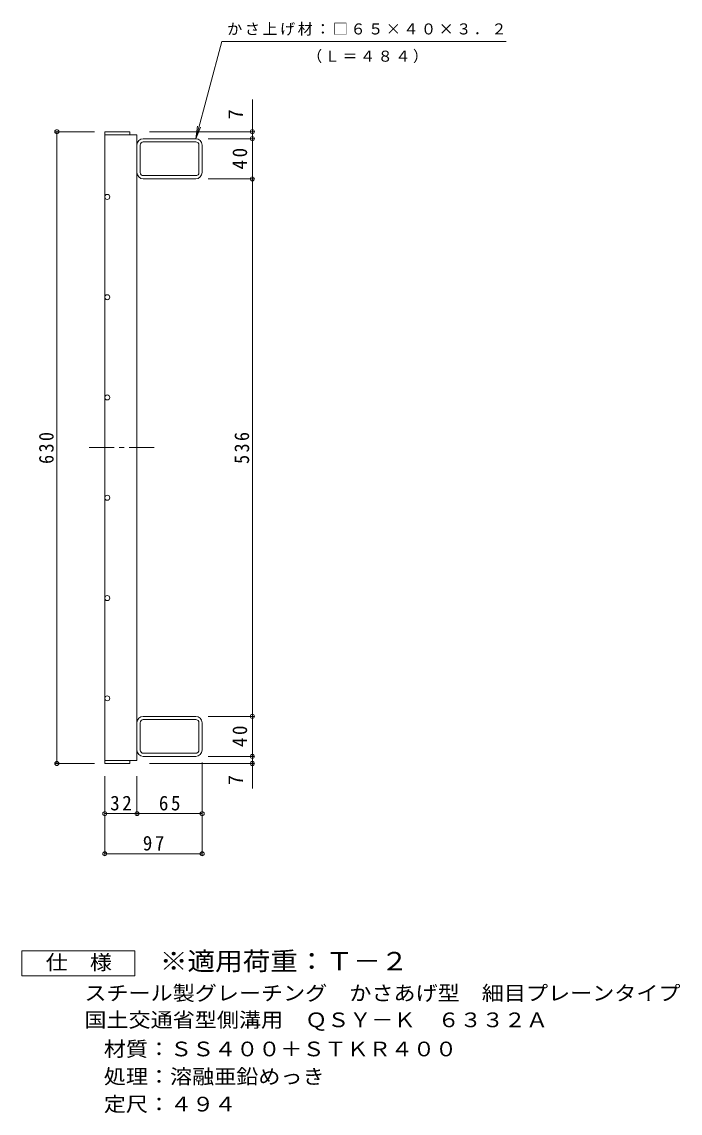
# Model space of a CAD drawing. Units: millimetres, scale not verified. Extents: x -641 to 868, y -688 to 614.
# Drawn here: x 212 to 868, y -530 to 559 of the extents above; entities that cross this region are included whole.
import ezdxf
from ezdxf.enums import TextEntityAlignment as Align

# ---------------------------------------------------------------- set-up
doc = ezdxf.new("R2010")
doc.units = ezdxf.units.MM
doc.header["$LTSCALE"] = 5
doc.header["$PDMODE"] = 32
doc.header["$PDSIZE"] = 4
doc.linetypes.add('CHAIN1', pattern=[8, 5, -1, 1, -1])
for name, color, linetype, lineweight in [('A-1_ピット', 2, 'Continuous', 9), ('A-2_蓋', 3, 'Continuous', 9), ('A-4_寸法', 7, 'Continuous', 9), ('F-4_F-4ﾚｲﾔ', 2, 'Continuous', 9)]:
    doc.layers.add(name, color=color, linetype=linetype, lineweight=lineweight)
doc.layers.add('F-5_F-5ﾚｲﾔ', color=2, linetype='Continuous')
doc.styles.add('ＭＳ ゴシック', font='')
doc.styles.get('ＭＳ ゴシック').set_extended_font_data('MS Gothic')

msp = doc.modelspace()

# ---------------------------------------------------------------- linework, layer by layer
at = {"layer": 'A-1_ピット'}
for p, q in [((329.686, 408.457), (329.686, 435.656)), ((385.086, 442.057), (332.886, 442.057)), ((385.086, 438.857), (332.886, 438.857)), ((388.286, 408.457), (388.286, 435.656)), ((391.486, 408.457), (391.486, 435.657)), ((332.886, 405.257), (385.086, 405.257)), ((385.086, 402.057), (332.886, 402.057)), ((329.686, -140.344), (329.686, -167.543)), ((385.086, -133.944), (332.886, -133.944)), ((332.886, -137.144), (385.086, -137.144)), ((388.286, -140.344), (388.286, -167.543)), ((391.486, -140.344), (391.486, -167.544)), ((385.086, -170.744), (332.886, -170.744)), ((385.086, -173.944), (332.886, -173.944))]:
    msp.add_line(p, q, dxfattribs=at)
for centre, radius, start, end in [((332.886, 435.657), 6.4, 90, 180), ((332.886, 435.656), 3.2, 90, 180), ((385.086, 435.657), 6.4, 0, 90), ((385.086, 435.656), 3.2, 0, 90), ((332.886, 408.457), 6.4, 180, 270), ((332.886, 408.457), 3.2, 180, 270), ((385.086, 408.457), 6.4, 270, 0), ((385.086, 408.457), 3.2, 270, 0), ((332.886, -140.344), 6.4, 90, 180), ((332.886, -140.344), 3.2, 90, 180), ((385.086, -140.344), 6.4, 0, 90), ((385.086, -140.344), 3.2, 0, 90), ((332.886, -167.544), 6.4, 180, 270), ((332.886, -167.543), 3.2, 180, 270), ((385.086, -167.543), 3.2, 270, 0), ((385.086, -167.544), 6.4, 270, 0)]:
    msp.add_arc(centre, radius, start, end, dxfattribs=at)
at = {"layer": 'A-2_蓋'}
for p, q in [((294.486, 449.056), (294.486, -180.943)), ((294.486, 446.057), (326.486, 446.057))]:
    msp.add_line(p, q, dxfattribs=at)
at = {"layer": 'A-2_蓋', "linetype": 'CHAIN1'}
msp.add_line((278.805, 134.057), (344.105, 134.057), dxfattribs=at)
at = {"layer": 'A-2_蓋'}
for points in [[(294.486, 449.056), (319.486, 449.056), (319.486, 446.057)], [(294.486, -177.944), (326.486, -177.944), (326.486, 446.057)], [(294.486, -180.943), (319.486, -180.943), (319.486, -177.944)]]:
    msp.add_lwpolyline(points, dxfattribs=at)
for centre in [(296.986, 384.057), (296.986, 284.056), (296.986, 184.057), (296.986, 84.057), (296.986, -15.943), (296.986, -115.943)]:
    msp.add_circle(centre, 2.5, dxfattribs=at)
at = {"layer": 'A-4_寸法'}
for p, q in [((441.486, -205.829), (441.486, 481.031)), ((284.222, 449.056), (245.222, 449.056)), ((246.722, -180.943), (246.722, 449.056)), ((338.987, 449.056), (442.986, 449.056)), ((385.086, 442.057), (386.718, 454.45)), ((385.086, 442.057), (389.87, 453.605)), ((397.586, 442.057), (442.986, 442.057)), ((397.586, 402.057), (442.986, 402.057)), ((397.586, -133.944), (442.986, -133.944)), ((397.586, -173.944), (442.986, -173.944)), ((284.222, -180.943), (245.222, -180.943)), ((338.987, -180.943), (442.986, -180.943)), ((391.486, -180.044), (391.486, -272.443)), ((294.486, -193.443), (294.486, -272.443)), ((326.486, -193.443), (326.486, -232.443)), ((294.486, -230.943), (391.486, -230.943)), ((294.486, -270.943), (391.486, -270.943))]:
    msp.add_line(p, q, dxfattribs=at)
msp.add_lwpolyline([(385.086, 442.057), (411.077, 539.057), (694.456, 539.057)], dxfattribs=at)
for p in [(246.722, 449.056), (441.486, 449.056), (441.486, 442.057), (441.486, 402.057), (441.486, -133.944), (441.486, -173.944), (246.722, -180.943), (441.486, -180.943), (294.486, -230.943), (326.486, -230.943), (391.486, -230.943), (294.486, -270.943), (391.486, -270.943)]:
    msp.add_point(p, dxfattribs=at)
at = {"layer": 'F-4_F-4ﾚｲﾔ'}
msp.add_lwpolyline([(211.858, -392.68), (211.858, -367.68), (324.358, -367.68), (324.358, -392.68)], close=True, dxfattribs=at)

# ---------------------------------------------------------------- texts
at = {"layer": 'A-4_寸法', "color": 2, "style": 'ＭＳ ゴシック'}
for p in [(436.486, 461.456), (436.486, -202.439)]:
    msp.add_text('7', height=14.66, rotation=90, dxfattribs=at).set_placement(p, align=Align.BOTTOM_LEFT)
at = {"layer": 'A-4_寸法', "char_height": 11, "attachment_point": 7, "style": 'ＭＳ ゴシック'}
for s, insert in [('\\T1.17;かさ上げ材：□６５×４０×３．２', (416.444, 544.849)), ('\\T1.17;（Ｌ＝４８４）', (496.139, 517.439))]:
    msp.add_mtext(s, dxfattribs=dict(at, insert=insert))
at = {"layer": 'A-4_寸法', "color": 2, "char_height": 14.66, "attachment_point": 7, "rotation": 90, "style": 'ＭＳ ゴシック'}
for s, insert in [('\\T1.27;\\W0.95;40', (436.486, 411.432)), ('\\T1.27;\\W0.9;630', (243.722, 117.807)), ('\\T1.27;\\W0.9;536', (438.486, 117.807)), ('\\T1.27;\\W0.95;40', (436.486, -164.569))]:
    msp.add_mtext(s, dxfattribs=dict(at, insert=insert))
at = {"layer": 'A-4_寸法', "color": 2, "char_height": 14.66, "attachment_point": 7, "style": 'ＭＳ ゴシック'}
for s, insert in [('\\T1.27;\\W0.95;32', (299.861, -227.943)), ('\\T1.27;\\W0.95;65', (348.361, -227.943)), ('\\T1.27;\\W0.95;97', (332.361, -267.943))]:
    msp.add_mtext(s, dxfattribs=dict(at, insert=insert))
at = {"layer": 'F-4_F-4ﾚｲﾔ', "style": 'ＭＳ ゴシック', "width": 1.1}
for s, p in [('仕\u3000様', (235.608, -390.949)), ('スチール製グレーチング\u3000かさあげ型\u3000細目プレーンタイプ', (274.153, -421.64)), ('国土交通省型側溝用\u3000ＱＳＹ－Ｋ\u3000６３３２Ａ', (274.153, -448.298)), ('材質：ＳＳ４００＋ＳＴＫＲ４００', (293.51, -477.324)), ('処理：溶融亜鉛めっき', (293.51, -504.824)), ('定尺：４９４', (293.51, -532.325))]:
    msp.add_text(s, height=14.66, dxfattribs=at).set_placement(p, align=Align.BOTTOM_LEFT)
at = {"layer": 'F-5_F-5ﾚｲﾔ', "color": 3, "style": 'ＭＳ ゴシック', "width": 1.1}
msp.add_text('※適用荷重：Ｔ－２', height=18.33, dxfattribs=at).set_placement((349.358, -392.68), align=Align.BOTTOM_LEFT)

doc.saveas('drawing.dxf')
